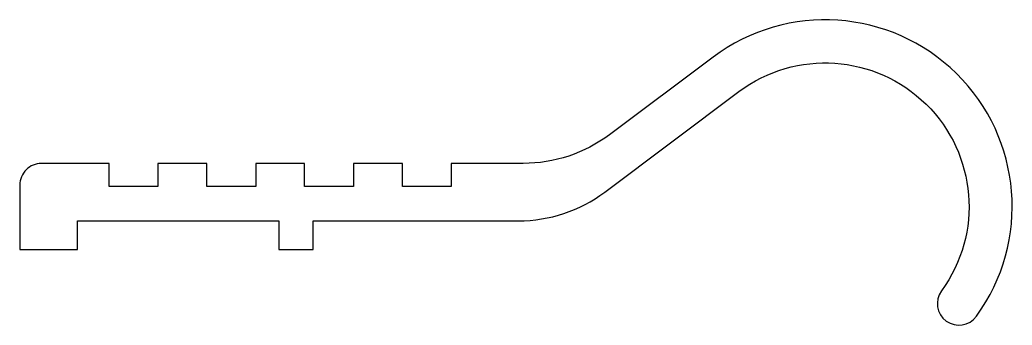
# Model space of a CAD drawing. Extents: x 242.7 to 277.2, y 260.5 to 271.2.
import ezdxf

# ---------------------------------------------------------------- set-up
doc = ezdxf.new("R2010")
doc.units = 0
doc.layers.add('ANA', color=220, linetype='CONTINUOUS')

msp = doc.modelspace()

# ---------------------------------------------------------------- linework, layer by layer
at = {"layer": 'ANA'}
msp.add_lwpolyline([(245.758, 266.169), (243.408, 266.169, 0.414214), (242.658, 265.419), (242.658, 263.169), (244.658, 263.169), (244.658, 264.169), (251.658, 264.169), (251.658, 263.169), (252.858, 263.169), (252.858, 264.169), (259.991, 264.169, 0.162278), (262.991, 265.169), (267.658, 268.669, -0.860904), (274.701, 261.728, 1), (275.914, 260.845, 0.860904), (266.758, 269.869), (263.158, 267.169, -0.162278), (260.158, 266.169), (257.658, 266.169), (257.658, 265.369), (255.958, 265.369), (255.958, 266.169), (254.258, 266.169), (254.258, 265.369), (252.558, 265.369), (252.558, 266.169), (250.858, 266.169), (250.858, 265.369), (249.158, 265.369), (249.158, 266.169), (247.458, 266.169), (247.458, 265.369), (245.758, 265.369)], format="xyb", close=True, dxfattribs=at)

doc.saveas('drawing.dxf')
